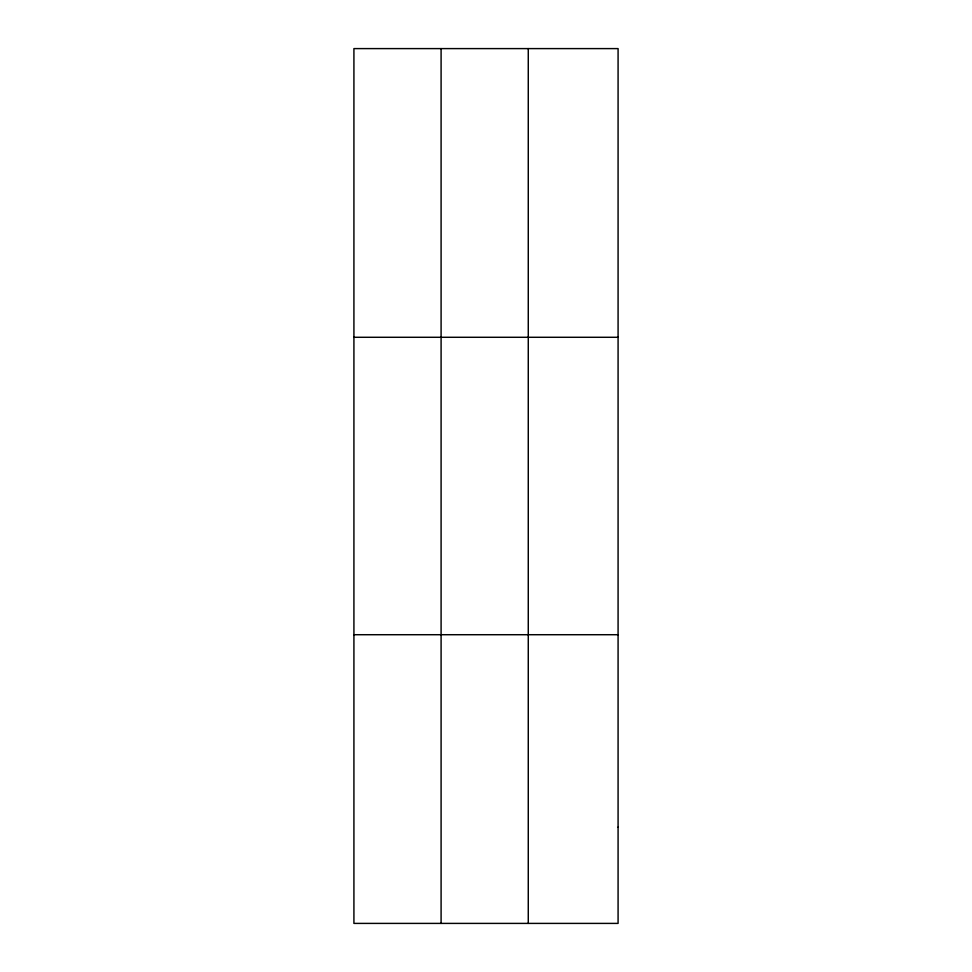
<?xml version="1.0" encoding="UTF-8"?>
<svg xmlns="http://www.w3.org/2000/svg" width="972" height="972" viewBox="0 0 972 972"><rect width="100%" height="100%" fill="white"/><g stroke="black" fill="none" stroke-linecap="round" stroke-linejoin="round"><path stroke-width="1.46" d="M441.094 923.4L441.094 48.6M528.27 923.4L528.27 48.6M353.917 337.284L618.083 337.284M353.917 634.716L618.083 634.716M618.083 827.172L618.083 923.4L353.917 923.4L353.917 48.6L618.083 48.6L618.083 827.172"/></g></svg>
